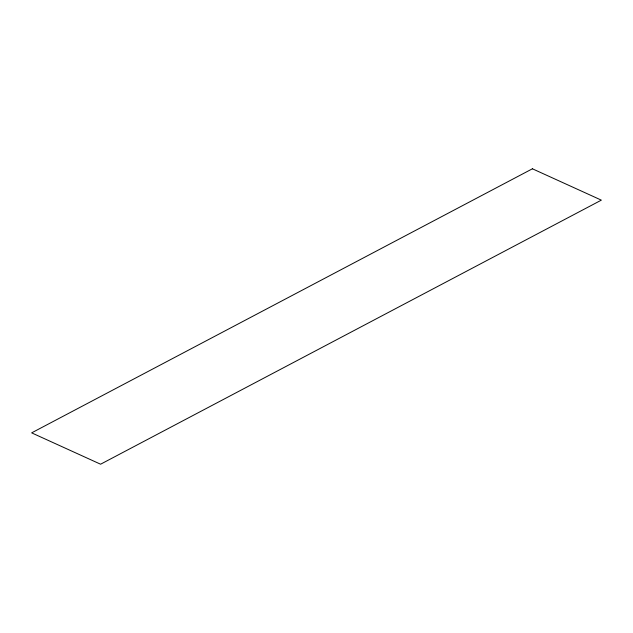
<?xml version="1.0" encoding="UTF-8"?>
<svg xmlns="http://www.w3.org/2000/svg" width="633" height="633" viewBox="0 0 633 633"><rect width="100%" height="100%" fill="white"/><g stroke="black" fill="none" stroke-linecap="round" stroke-linejoin="round"><path stroke-width="0.95" d="M532.408 168.789L31.65 432.861L100.592 464.211L601.35 200.139L532.408 168.789"/></g></svg>
